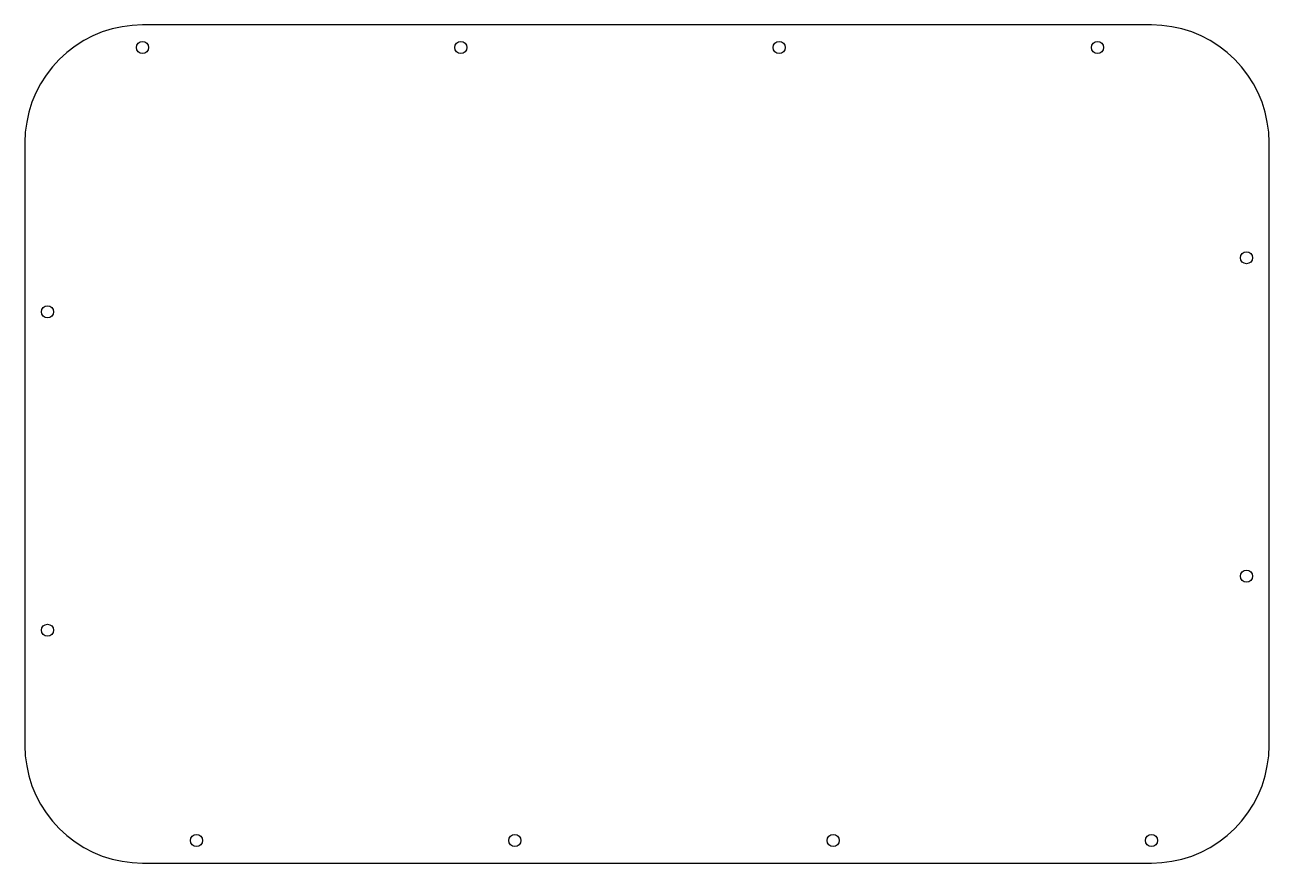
# Model space of a CAD drawing. Header units: metres. Extents: x 0 to 577, y 0 to 388.
import ezdxf

# ---------------------------------------------------------------- set-up
doc = ezdxf.new("R2010")
doc.units = ezdxf.units.M

msp = doc.modelspace()

# ---------------------------------------------------------------- linework, layer by layer
at = {"layer": 'CUT'}
for p, q in [((40.3944, 386.543), (35.8599, 385.1132)), ((45.0362, 387.572), (40.3944, 386.543)), ((49.75, 388.1926), (45.0362, 387.572)), ((54.5, 388.4), (49.75, 388.1926)), ((522.2, 388.4), (54.5, 388.4)), ((526.95, 388.1926), (522.2, 388.4)), ((531.6638, 387.572), (526.95, 388.1926)), ((536.3056, 386.543), (531.6638, 387.572)), ((540.8401, 385.1132), (536.3056, 386.543)), ((27.25, 381.0984), (23.2401, 378.5438)), ((31.4673, 383.2938), (27.25, 381.0984)), ((35.8599, 385.1132), (31.4673, 383.2938)), ((545.2327, 383.2938), (540.8401, 385.1132)), ((549.45, 381.0984), (545.2327, 383.2938)), ((553.4599, 378.5438), (549.45, 381.0984)), ((19.4681, 375.6494), (15.9627, 372.4373)), ((23.2401, 378.5438), (19.4681, 375.6494)), ((557.2319, 375.6494), (553.4599, 378.5438)), ((560.7373, 372.4373), (557.2319, 375.6494)), ((15.9627, 372.4373), (12.7506, 368.9319)), ((563.9494, 368.9319), (560.7373, 372.4373)), ((9.8562, 365.1599), (7.3016, 361.15)), ((12.7506, 368.9319), (9.8562, 365.1599)), ((566.8438, 365.1599), (563.9494, 368.9319)), ((569.3984, 361.15), (566.8438, 365.1599)), ((7.3016, 361.15), (5.1062, 356.9327)), ((571.5938, 356.9327), (569.3984, 361.15)), ((3.2868, 352.5401), (1.857, 348.0056)), ((5.1062, 356.9327), (3.2868, 352.5401)), ((573.4132, 352.5401), (571.5938, 356.9327)), ((574.843, 348.0056), (573.4132, 352.5401)), ((1.857, 348.0056), (0.828, 343.3638)), ((575.872, 343.3638), (574.843, 348.0056)), ((0.828, 343.3638), (0.2074, 338.65)), ((576.4926, 338.65), (575.872, 343.3638)), ((0.2074, 338.65), (0, 333.9)), ((576.7, 333.9), (576.4926, 338.65)), ((0, 333.9), (0, 54.5)), ((576.7, 54.5), (576.7, 333.9)), ((0, 54.5), (0.2074, 49.75)), ((576.4926, 49.75), (576.7, 54.5)), ((0.2074, 49.75), (0.828, 45.0362)), ((575.872, 45.0362), (576.4926, 49.75)), ((0.828, 45.0362), (1.857, 40.3944)), ((1.857, 40.3944), (3.2868, 35.8599)), ((573.4132, 35.8599), (574.843, 40.3944)), ((574.843, 40.3944), (575.872, 45.0362)), ((3.2868, 35.8599), (5.1062, 31.4673)), ((571.5938, 31.4673), (573.4132, 35.8599)), ((5.1062, 31.4673), (7.3016, 27.25)), ((569.3984, 27.25), (571.5938, 31.4673)), ((7.3016, 27.25), (9.8562, 23.2401)), ((9.8562, 23.2401), (12.7506, 19.4681)), ((563.9494, 19.4681), (566.8438, 23.2401)), ((566.8438, 23.2401), (569.3984, 27.25)), ((12.7506, 19.4681), (15.9627, 15.9627)), ((560.7373, 15.9627), (563.9494, 19.4681)), ((15.9627, 15.9627), (19.4681, 12.7506)), ((19.4681, 12.7506), (23.2401, 9.8562)), ((553.4599, 9.8562), (557.2319, 12.7506)), ((557.2319, 12.7506), (560.7373, 15.9627)), ((23.2401, 9.8562), (27.25, 7.3016)), ((27.25, 7.3016), (31.4673, 5.1062)), ((545.2327, 5.1062), (549.45, 7.3016)), ((549.45, 7.3016), (553.4599, 9.8562)), ((31.4673, 5.1062), (35.8599, 3.2868)), ((35.8599, 3.2868), (40.3944, 1.857)), ((40.3944, 1.857), (45.0362, 0.828)), ((45.0362, 0.828), (49.75, 0.2074)), ((49.75, 0.2074), (54.5, 0)), ((54.5, 0), (522.2, 0)), ((522.2, 0), (526.95, 0.2074)), ((526.95, 0.2074), (531.6638, 0.828)), ((531.6638, 0.828), (536.3056, 1.857)), ((536.3056, 1.857), (540.8401, 3.2868)), ((540.8401, 3.2868), (545.2327, 5.1062))]:
    msp.add_line(p, q, dxfattribs=at)
at = {"layer": 'HOLES'}
for centre in [(54.5, 377.9), (202.0458, 377.9), (349.5915, 377.9), (497.1373, 377.9), (566.2, 280.5042), (10.5, 255.4415), (566.2, 132.9585), (10.5, 107.8958), (79.5627, 10.5), (227.1085, 10.5), (374.6542, 10.5), (522.2, 10.5)]:
    msp.add_circle(centre, 2.8, dxfattribs=at)

doc.saveas('drawing.dxf')
